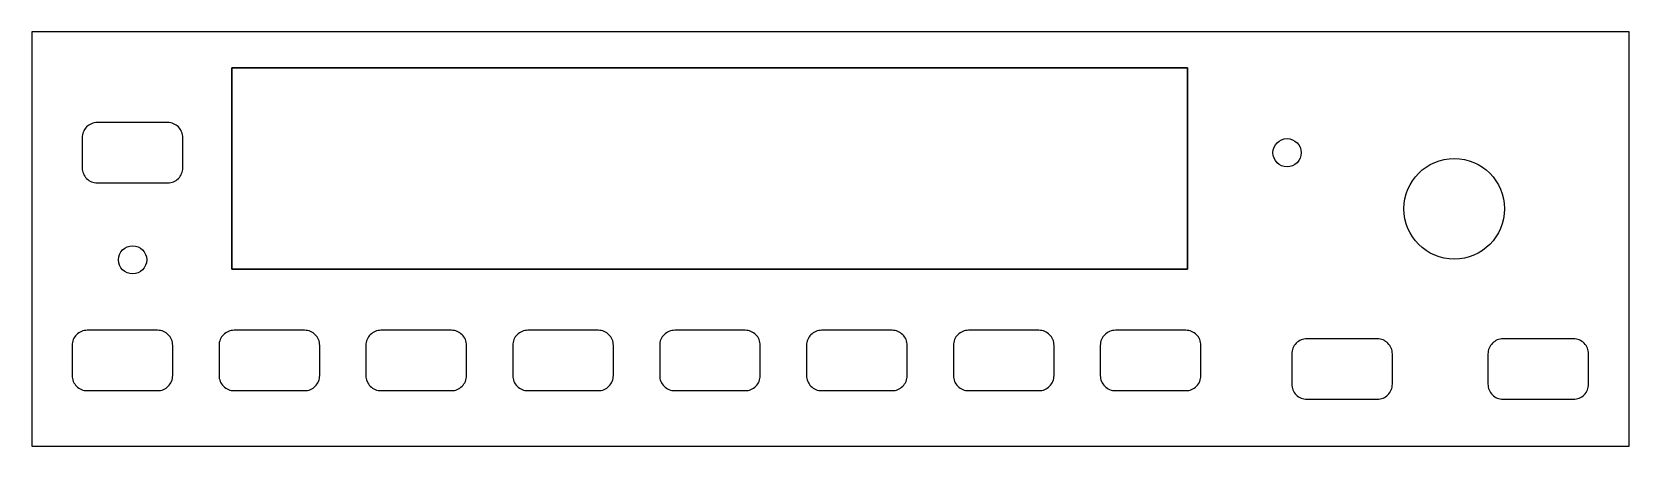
# Model space of a CAD drawing. Header units: millimetres. Extents: x -79 to 79, y -21 to 21.
import ezdxf

# ---------------------------------------------------------------- set-up
doc = ezdxf.new("R2010")
doc.units = ezdxf.units.MM
doc.layers.get('0').update_dxf_attribs({"linetype": 'CONTINUOUS'})

msp = doc.modelspace()

# ---------------------------------------------------------------- linework, layer by layer
for points in [[(-79.37, -20.57), (79.38, -20.57), (79.38, 20.57), (-79.37, 20.57)], [(-79.37, 20.57), (-79.37, -20.57), (79.38, -20.57), (79.38, 20.57)], [(-59.5, 17), (35.5, 17), (35.5, -3), (-59.5, -3)], [(-59.5, 17), (-59.5, -3), (35.5, -3), (35.5, 17)]]:
    msp.add_lwpolyline(points, close=True)
for points in [[(-64.38, 10.07, 0.414214), (-65.88, 11.57), (-72.88, 11.57, 0.414214), (-74.38, 10.07), (-74.38, 7.07, 0.414214), (-72.88, 5.57), (-65.88, 5.57, 0.414214), (-64.38, 7.07)], [(-65.88, 11.57), (-72.88, 11.57, 0.414214), (-74.38, 10.07), (-74.38, 7.07, 0.414214), (-72.88, 5.57), (-65.88, 5.57, 0.414214), (-64.38, 7.07), (-64.38, 10.07, 0.414214)], [(-73.88, -9.07, 0.414214), (-75.38, -10.57), (-75.38, -13.57, 0.414214), (-73.88, -15.07), (-66.88, -15.07, 0.414214), (-65.38, -13.57), (-65.38, -10.57, 0.414214), (-66.88, -9.07)], [(-75.38, -10.57), (-75.38, -13.57, 0.414214), (-73.88, -15.07), (-66.88, -15.07, 0.414214), (-65.38, -13.57), (-65.38, -10.57, 0.414214), (-66.88, -9.07), (-73.88, -9.07, 0.414214)], [(-60.78, -13.57, 0.414214), (-59.28, -15.07), (-52.27, -15.07, 0.414214), (-50.77, -13.57), (-50.77, -10.57, 0.414214), (-52.27, -9.07), (-59.28, -9.07, 0.414214), (-60.78, -10.57)], [(-59.28, -15.07), (-52.27, -15.07, 0.414214), (-50.77, -13.57), (-50.77, -10.57, 0.414214), (-52.27, -9.07), (-59.28, -9.07, 0.414214), (-60.78, -10.57), (-60.78, -13.57, 0.414214)], [(-46.18, -13.57, 0.414214), (-44.68, -15.07), (-37.68, -15.07, 0.414214), (-36.18, -13.57), (-36.18, -10.57, 0.414214), (-37.68, -9.07), (-44.68, -9.07, 0.414214), (-46.18, -10.57)], [(-44.68, -15.07), (-37.68, -15.07, 0.414214), (-36.18, -13.57), (-36.18, -10.57, 0.414214), (-37.68, -9.07), (-44.68, -9.07, 0.414214), (-46.18, -10.57), (-46.18, -13.57, 0.414214)], [(-31.58, -13.57, 0.414214), (-30.08, -15.07), (-23.08, -15.07, 0.414214), (-21.58, -13.57), (-21.58, -10.57, 0.414214), (-23.08, -9.07), (-30.08, -9.07, 0.414214), (-31.58, -10.57)], [(-30.08, -15.07), (-23.08, -15.07, 0.414214), (-21.58, -13.57), (-21.58, -10.57, 0.414214), (-23.08, -9.07), (-30.08, -9.07, 0.414214), (-31.58, -10.57), (-31.58, -13.57, 0.414214)], [(-16.98, -13.57, 0.414214), (-15.48, -15.07), (-8.48, -15.07, 0.414214), (-6.98, -13.57), (-6.98, -10.57, 0.414214), (-8.48, -9.07), (-15.48, -9.07, 0.414214), (-16.98, -10.57)], [(-15.48, -15.07), (-8.48, -15.07, 0.414214), (-6.98, -13.57), (-6.98, -10.57, 0.414214), (-8.48, -9.07), (-15.48, -9.07, 0.414214), (-16.98, -10.57), (-16.98, -13.57, 0.414214)], [(-2.38, -13.57, 0.414214), (-0.88, -15.07), (6.12, -15.07, 0.414214), (7.62, -13.57), (7.62, -10.57, 0.414214), (6.12, -9.07), (-0.88, -9.07, 0.414214), (-2.38, -10.57)], [(-0.88, -15.07), (6.12, -15.07, 0.414214), (7.62, -13.57), (7.62, -10.57, 0.414214), (6.12, -9.07), (-0.88, -9.07, 0.414214), (-2.38, -10.57), (-2.38, -13.57, 0.414214)], [(12.22, -13.57, 0.414214), (13.72, -15.07), (20.72, -15.07, 0.414214), (22.22, -13.57), (22.22, -10.57, 0.414214), (20.72, -9.07), (13.72, -9.07, 0.414214), (12.22, -10.57)], [(13.72, -15.07), (20.72, -15.07, 0.414214), (22.22, -13.57), (22.22, -10.57, 0.414214), (20.72, -9.07), (13.72, -9.07, 0.414214), (12.22, -10.57), (12.22, -13.57, 0.414214)], [(26.82, -13.57, 0.414214), (28.32, -15.07), (35.32, -15.07, 0.414214), (36.82, -13.57), (36.82, -10.57, 0.414214), (35.32, -9.07), (28.32, -9.07, 0.414214), (26.82, -10.57)], [(28.32, -15.07), (35.32, -15.07, 0.414214), (36.82, -13.57), (36.82, -10.57, 0.414214), (35.32, -9.07), (28.32, -9.07, 0.414214), (26.82, -10.57), (26.82, -13.57, 0.414214)], [(55.85, -11.42, 0.414214), (54.35, -9.92), (47.35, -9.92, 0.414214), (45.85, -11.42), (45.85, -14.42, 0.414214), (47.35, -15.92), (54.35, -15.92, 0.414214), (55.85, -14.42)], [(54.35, -9.92), (47.35, -9.92, 0.414214), (45.85, -11.42), (45.85, -14.42, 0.414214), (47.35, -15.92), (54.35, -15.92, 0.414214), (55.85, -14.42), (55.85, -11.42, 0.414214)], [(73.85, -15.92, 0.414214), (75.35, -14.42), (75.35, -11.42, 0.414214), (73.85, -9.92), (66.85, -9.92, 0.414214), (65.35, -11.42), (65.35, -14.42, 0.414214), (66.85, -15.92)], [(75.35, -14.42), (75.35, -11.42, 0.414214), (73.85, -9.92), (66.85, -9.92, 0.414214), (65.35, -11.42), (65.35, -14.42, 0.414214), (66.85, -15.92), (73.85, -15.92, 0.414214)]]:
    msp.add_lwpolyline(points, format="xyb", close=True)
for centre, radius in [((45.38, 8.57), 1.4), ((45.38, 8.57), 1.4), ((62, 3), 5), ((62, 3), 5), ((-69.37, -2.07), 1.4), ((-69.37, -2.07), 1.4)]:
    msp.add_circle(centre, radius)

doc.saveas('drawing.dxf')
